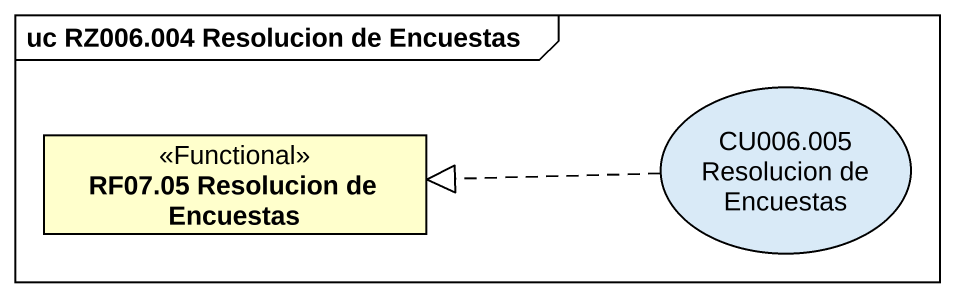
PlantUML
@startuml
mainframe uc RZ006.004 Resolucion de Encuestas
allowmixing
hide circle
hide empty members
class "RF07.05 Resolucion de Encuestas" as RF07_05_Resolucion_de <<Functional>>
usecase "CU006.005 Resolucion de Encuestas" as CU006_005_Resolucion_de
CU006_005_Resolucion_de .left.|> RF07_05_Resolucion_de
@enduml
